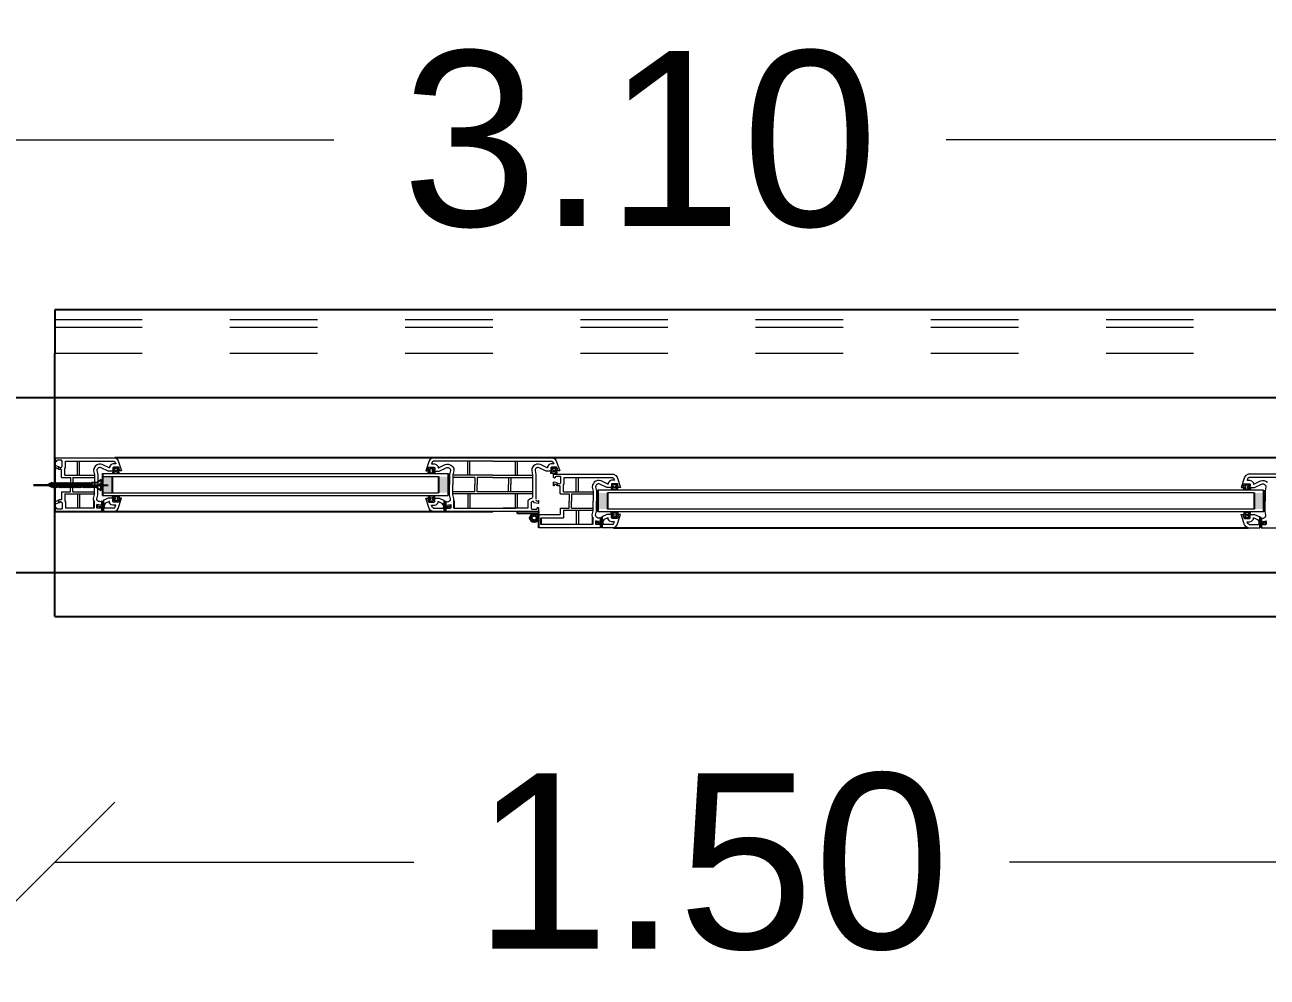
# Model space of a CAD drawing. Header units: metres. Extents: x -355 to 973, y -73 to 238.
# Drawn here: x -61.456 to -60.038, y 192.579 to 193.666 of the extents above; entities that cross this region are included whole.
import ezdxf

# ---------------------------------------------------------------- set-up
doc = ezdxf.new("R2010")
doc.units = ezdxf.units.M
doc.header["$LTSCALE"] = 3
doc.header["$MEASUREMENT"] = 0
for name, pattern in [('202$0$HIDDEN', [0.375, 0.25, -0.125]), ('ACAD_ISO02W100', [15, 12, -3]), ('DASHED2', [0.375, 0.25, -0.125])]:
    doc.linetypes.add(name, pattern=pattern)
for name, color, linetype in [('01B', 10, 'Continuous'), ('4', 4, 'ACAD_ISO02W100'), ('5', 2, 'Continuous')]:
    doc.layers.add(name, color=color, linetype=linetype)
doc.layers.add('05', color=21, linetype='Continuous', lineweight=5)
doc.layers.add('15', color=63, linetype='DASHED2', lineweight=15)
doc.styles.get("Standard").update_dxf_attribs({"font": 'arial.ttf'})
doc.dimstyles.new('ahmad', dxfattribs={"dimtxt": 0.2, "dimasz": 0.1375, "dimexe": 0, "dimexo": 0.0625, "dimgap": 0.09, "dimtad": 0, "dimzin": 0, "dimdsep": 46, "dimtxsty": 'Standard', "dimblk": 'OBLIQUE', "dimcen": 0.09, "dimclrd": 245, "dimclrt": 61, "dimadec": 0, "dimazin": 0, "dimtfac": 1, "dimtofl": 0, "dimtmove": 0, "dimatfit": 3, "dimldrblk": 'OBLIQUE', "dimfxl": 0, "dimfxlon": 1, "dimtolj": 1, "dimtzin": 0, "dimlwd": 13, "dimarcsym": 0})

# ---------------------------------------------------------------- blocks, each defined once
blk = doc.blocks.new('DSSSS')
at = {"layer": '05'}
for p, q in [((152.7604, -221.3864), (152.7604, -221.3872)), ((152.7604, -221.3872), (152.7664, -221.3872)), ((152.7664, -221.3872), (152.7664, -221.3863))]:
    blk.add_line(p, q, dxfattribs=at)
blk.add_lwpolyline([(152.7664, -221.3863), (152.7646, -221.3863), (152.7646, -221.384), (152.7657, -221.384), (152.7654, -221.383), (152.7617, -221.383), (152.7617, -221.3838), (152.7623, -221.3841), (152.763, -221.3847), (152.763, -221.3859), (152.7619, -221.3864), (152.7604, -221.3864)], dxfattribs=at)
blk = doc.blocks.new('ddd')
at = {"layer": '01B'}
for points in [[(1655.8293, 1003.8705), (1655.8184, 1003.8705), (1655.8184, 1003.889), (1655.8293, 1003.889)], [(1656.2018, 1003.8705), (1656.2127, 1003.8705), (1656.2127, 1003.889), (1656.2018, 1003.889)], [(1656.3947, 1003.8518), (1656.3838, 1003.8518), (1656.3838, 1003.8703), (1656.3947, 1003.8703)], [(1657.1326, 1003.8703), (1657.1435, 1003.8703), (1657.1435, 1003.8518), (1657.1326, 1003.8518)]]:
    blk.add_hatch(color=143, dxfattribs=at).paths.add_polyline_path(points)
at = {"layer": '01B', "color": 32}
for p in [(1655.7637, 1004.0793), (1655.7637, 1003.7293)]:
    blk.add_line(p, (1655.7637, 1004.0293), dxfattribs=at)
at = {"layer": '01B', "color": 143}
for p, q in [((1655.7637, 1003.9104), (1655.7637, 1003.8491)), ((1657.1951, 1003.9104), (1655.8322, 1003.9104)), ((1655.8168, 1003.8855), (1655.8114, 1003.8819)), ((1655.8168, 1003.8855), (1655.8168, 1003.8803)), ((1655.8184, 1003.8923), (1655.8184, 1003.8672)), ((1655.8293, 1003.889), (1655.8293, 1003.8705)), ((1656.2018, 1003.889), (1656.2018, 1003.8705)), ((1656.2127, 1003.8923), (1656.2127, 1003.8672)), ((1655.7802, 1003.8793), (1655.7393, 1003.8793)), ((1655.7393, 1003.8793), (1655.8247, 1003.8793)), ((1655.7608, 1003.8819), (1655.7555, 1003.8793)), ((1655.7608, 1003.8768), (1655.7555, 1003.8793)), ((1655.7608, 1003.8819), (1655.7587, 1003.8793)), ((1655.7608, 1003.8768), (1655.7587, 1003.8793)), ((1655.7621, 1003.8819), (1655.76, 1003.8793)), ((1655.7621, 1003.8768), (1655.76, 1003.8793)), ((1655.7608, 1003.8819), (1655.7616, 1003.8813)), ((1655.7608, 1003.8768), (1655.7616, 1003.8774)), ((1655.7633, 1003.8819), (1655.7612, 1003.8793)), ((1655.7633, 1003.8768), (1655.7612, 1003.8793)), ((1655.7621, 1003.8819), (1655.7628, 1003.8813)), ((1655.7621, 1003.8768), (1655.7628, 1003.8774)), ((1655.7646, 1003.8819), (1655.7624, 1003.8793)), ((1655.7646, 1003.8768), (1655.7624, 1003.8793)), ((1655.7633, 1003.8819), (1655.7641, 1003.8813)), ((1655.7633, 1003.8768), (1655.7641, 1003.8774)), ((1655.7658, 1003.8819), (1655.7637, 1003.8793)), ((1655.7658, 1003.8768), (1655.7637, 1003.8793)), ((1655.7646, 1003.8819), (1655.7653, 1003.8813)), ((1655.7646, 1003.8768), (1655.7653, 1003.8774)), ((1655.7671, 1003.8819), (1655.7649, 1003.8793)), ((1655.7671, 1003.8768), (1655.7649, 1003.8793)), ((1655.7658, 1003.8819), (1655.7666, 1003.8813)), ((1655.7658, 1003.8768), (1655.7666, 1003.8774)), ((1655.7683, 1003.8819), (1655.7662, 1003.8793)), ((1655.7683, 1003.8768), (1655.7662, 1003.8793)), ((1655.7671, 1003.8819), (1655.7678, 1003.8813)), ((1655.7671, 1003.8768), (1655.7678, 1003.8774)), ((1655.7696, 1003.8819), (1655.7674, 1003.8793)), ((1655.7696, 1003.8768), (1655.7674, 1003.8793)), ((1655.7683, 1003.8819), (1655.769, 1003.8813)), ((1655.7683, 1003.8768), (1655.769, 1003.8774)), ((1655.7708, 1003.8819), (1655.7687, 1003.8793)), ((1655.7708, 1003.8768), (1655.7687, 1003.8793)), ((1655.7696, 1003.8819), (1655.7703, 1003.8813)), ((1655.7696, 1003.8768), (1655.7703, 1003.8774)), ((1655.7721, 1003.8819), (1655.7699, 1003.8793)), ((1655.7721, 1003.8768), (1655.7699, 1003.8793)), ((1655.7708, 1003.8819), (1655.7715, 1003.8813)), ((1655.7708, 1003.8768), (1655.7715, 1003.8774)), ((1655.7733, 1003.8819), (1655.7712, 1003.8793)), ((1655.7733, 1003.8768), (1655.7712, 1003.8793)), ((1655.7721, 1003.8819), (1655.7728, 1003.8813)), ((1655.7721, 1003.8768), (1655.7728, 1003.8774)), ((1655.7745, 1003.8819), (1655.7724, 1003.8793)), ((1655.7745, 1003.8768), (1655.7724, 1003.8793)), ((1655.7733, 1003.8819), (1655.774, 1003.8813)), ((1655.7733, 1003.8768), (1655.774, 1003.8774)), ((1655.7758, 1003.8819), (1655.7737, 1003.8793)), ((1655.7758, 1003.8768), (1655.7737, 1003.8793)), ((1655.7745, 1003.8819), (1655.7753, 1003.8813)), ((1655.7745, 1003.8768), (1655.7753, 1003.8774)), ((1655.777, 1003.8819), (1655.7749, 1003.8793)), ((1655.777, 1003.8768), (1655.7749, 1003.8793)), ((1655.7758, 1003.8819), (1655.7765, 1003.8813)), ((1655.7758, 1003.8768), (1655.7765, 1003.8774)), ((1655.7783, 1003.8819), (1655.7762, 1003.8793)), ((1655.7783, 1003.8768), (1655.7762, 1003.8793)), ((1655.777, 1003.8819), (1655.7778, 1003.8813)), ((1655.777, 1003.8768), (1655.7778, 1003.8774)), ((1655.7795, 1003.8819), (1655.7774, 1003.8793)), ((1655.7795, 1003.8768), (1655.7774, 1003.8793)), ((1655.7783, 1003.8819), (1655.779, 1003.8813)), ((1655.7783, 1003.8768), (1655.779, 1003.8774)), ((1655.7808, 1003.8819), (1655.7786, 1003.8793)), ((1655.7808, 1003.8768), (1655.7786, 1003.8793)), ((1655.7795, 1003.8819), (1655.7803, 1003.8813)), ((1655.7795, 1003.8768), (1655.7803, 1003.8774)), ((1655.782, 1003.8819), (1655.7799, 1003.8793)), ((1655.782, 1003.8768), (1655.7799, 1003.8793)), ((1655.7808, 1003.8819), (1655.7815, 1003.8813)), ((1655.7808, 1003.8768), (1655.7815, 1003.8774)), ((1655.7833, 1003.8819), (1655.7811, 1003.8793)), ((1655.7833, 1003.8768), (1655.7811, 1003.8793)), ((1655.782, 1003.8819), (1655.7827, 1003.8813)), ((1655.782, 1003.8768), (1655.7827, 1003.8774)), ((1655.7845, 1003.8819), (1655.7824, 1003.8793)), ((1655.7845, 1003.8768), (1655.7824, 1003.8793)), ((1655.7833, 1003.8819), (1655.784, 1003.8813)), ((1655.7833, 1003.8768), (1655.784, 1003.8774)), ((1655.7858, 1003.8819), (1655.7836, 1003.8793)), ((1655.7858, 1003.8768), (1655.7836, 1003.8793)), ((1655.7845, 1003.8819), (1655.7852, 1003.8813)), ((1655.7845, 1003.8768), (1655.7852, 1003.8774)), ((1655.787, 1003.8819), (1655.7849, 1003.8793)), ((1655.787, 1003.8768), (1655.7849, 1003.8793)), ((1655.7858, 1003.8819), (1655.7865, 1003.8813)), ((1655.7858, 1003.8768), (1655.7865, 1003.8774)), ((1655.7882, 1003.8819), (1655.7861, 1003.8793)), ((1655.7882, 1003.8768), (1655.7861, 1003.8793)), ((1655.787, 1003.8819), (1655.7877, 1003.8813)), ((1655.787, 1003.8768), (1655.7877, 1003.8774)), ((1655.7895, 1003.8819), (1655.7874, 1003.8793)), ((1655.7895, 1003.8768), (1655.7874, 1003.8793)), ((1655.7882, 1003.8819), (1655.789, 1003.8813)), ((1655.7882, 1003.8768), (1655.789, 1003.8774)), ((1655.7907, 1003.8819), (1655.7886, 1003.8793)), ((1655.7907, 1003.8768), (1655.7886, 1003.8793)), ((1655.7895, 1003.8819), (1655.7902, 1003.8813)), ((1655.7895, 1003.8768), (1655.7902, 1003.8774)), ((1655.792, 1003.8819), (1655.7899, 1003.8793)), ((1655.792, 1003.8768), (1655.7899, 1003.8793)), ((1655.7907, 1003.8819), (1655.7915, 1003.8813)), ((1655.7907, 1003.8768), (1655.7915, 1003.8774)), ((1655.7932, 1003.8819), (1655.7911, 1003.8793)), ((1655.7932, 1003.8768), (1655.7911, 1003.8793)), ((1655.792, 1003.8819), (1655.7927, 1003.8813)), ((1655.792, 1003.8768), (1655.7927, 1003.8774)), ((1655.7945, 1003.8819), (1655.7923, 1003.8793)), ((1655.7945, 1003.8768), (1655.7923, 1003.8793)), ((1655.7932, 1003.8819), (1655.794, 1003.8813)), ((1655.7932, 1003.8768), (1655.794, 1003.8774)), ((1655.7957, 1003.8819), (1655.7936, 1003.8793)), ((1655.7957, 1003.8768), (1655.7936, 1003.8793)), ((1655.7945, 1003.8819), (1655.7952, 1003.8813)), ((1655.7945, 1003.8768), (1655.7952, 1003.8774)), ((1655.797, 1003.8819), (1655.7948, 1003.8793)), ((1655.797, 1003.8768), (1655.7948, 1003.8793)), ((1655.7957, 1003.8819), (1655.7965, 1003.8813)), ((1655.7957, 1003.8768), (1655.7965, 1003.8774)), ((1655.7982, 1003.8819), (1655.7961, 1003.8793)), ((1655.7982, 1003.8768), (1655.7961, 1003.8793)), ((1655.797, 1003.8819), (1655.7977, 1003.8813)), ((1655.797, 1003.8768), (1655.7977, 1003.8774)), ((1655.7995, 1003.8819), (1655.7973, 1003.8793)), ((1655.7995, 1003.8768), (1655.7973, 1003.8793)), ((1655.7982, 1003.8819), (1655.7989, 1003.8813)), ((1655.7982, 1003.8768), (1655.7989, 1003.8774)), ((1655.8007, 1003.8819), (1655.7986, 1003.8793)), ((1655.8007, 1003.8768), (1655.7986, 1003.8793)), ((1655.7995, 1003.8819), (1655.8002, 1003.8813)), ((1655.7995, 1003.8768), (1655.8002, 1003.8774)), ((1655.8019, 1003.8819), (1655.7998, 1003.8793)), ((1655.8019, 1003.8768), (1655.7998, 1003.8793)), ((1655.8007, 1003.8819), (1655.8014, 1003.8813)), ((1655.8007, 1003.8768), (1655.8014, 1003.8774)), ((1655.8032, 1003.8819), (1655.8011, 1003.8793)), ((1655.8032, 1003.8768), (1655.8011, 1003.8793)), ((1655.8019, 1003.8819), (1655.8027, 1003.8813)), ((1655.8019, 1003.8768), (1655.8027, 1003.8774)), ((1655.8044, 1003.8819), (1655.8023, 1003.8793)), ((1655.8044, 1003.8768), (1655.8023, 1003.8793)), ((1655.8032, 1003.8819), (1655.8039, 1003.8813)), ((1655.8032, 1003.8768), (1655.8039, 1003.8774)), ((1655.8057, 1003.8819), (1655.8036, 1003.8793)), ((1655.8057, 1003.8768), (1655.8036, 1003.8793)), ((1655.8044, 1003.8819), (1655.8052, 1003.8813)), ((1655.8044, 1003.8768), (1655.8052, 1003.8774)), ((1655.8114, 1003.8819), (1655.8057, 1003.8819)), ((1655.8057, 1003.8819), (1655.8057, 1003.8793)), ((1655.8057, 1003.8768), (1655.8057, 1003.8793)), ((1655.8114, 1003.8768), (1655.8057, 1003.8768)), ((1655.8168, 1003.8732), (1655.8114, 1003.8768)), ((1655.8168, 1003.8803), (1655.8147, 1003.8803)), ((1655.8147, 1003.8803), (1655.8147, 1003.8793)), ((1655.8147, 1003.8784), (1655.8147, 1003.8793)), ((1655.8168, 1003.8784), (1655.8147, 1003.8784)), ((1655.8168, 1003.8732), (1655.8168, 1003.8784)), ((1656.3838, 1003.8736), (1656.3838, 1003.8485)), ((1656.3947, 1003.8703), (1656.3947, 1003.8518)), ((1657.1326, 1003.8703), (1657.1326, 1003.8518)), ((1657.1435, 1003.8736), (1657.1435, 1003.8485)), ((1655.8082, 1003.8614), (1655.8082, 1003.8529)), ((1655.8119, 1003.8571), (1655.8119, 1003.8529)), ((1655.8123, 1003.8555), (1655.8122, 1003.8549)), ((1655.8174, 1003.8607), (1655.8174, 1003.8566)), ((1655.8189, 1003.8572), (1655.8178, 1003.8551)), ((1655.8189, 1003.8615), (1655.8189, 1003.8572)), ((1655.8209, 1003.8581), (1655.8193, 1003.8551)), ((1656.2065, 1003.8581), (1656.2081, 1003.8551)), ((1656.2084, 1003.8615), (1656.2084, 1003.8572)), ((1656.2084, 1003.8572), (1656.2095, 1003.8551)), ((1656.2099, 1003.8607), (1656.2099, 1003.8566)), ((1656.215, 1003.8555), (1656.2152, 1003.8549)), ((1656.2154, 1003.8571), (1656.2154, 1003.8529)), ((1656.2192, 1003.8614), (1656.2192, 1003.8529)), ((1655.7637, 1003.8491), (1656.2637, 1003.8491)), ((1655.8174, 1003.8529), (1655.8174, 1003.8491)), ((1655.8181, 1003.8545), (1655.8189, 1003.8529)), ((1655.8189, 1003.8529), (1655.8189, 1003.8491)), ((1655.8193, 1003.8551), (1655.8204, 1003.8529)), ((1656.2081, 1003.8551), (1656.207, 1003.8529)), ((1656.2092, 1003.8545), (1656.2084, 1003.8529)), ((1656.2084, 1003.8529), (1656.2084, 1003.8491)), ((1656.2099, 1003.8529), (1656.2099, 1003.8491)), ((1656.2921, 1003.8467), (1656.2921, 1003.8491)), ((1656.3159, 1003.8467), (1656.2921, 1003.8467)), ((1656.3159, 1003.8491), (1656.3159, 1003.8467)), ((1656.3159, 1003.8456), (1656.3159, 1003.8304)), ((1656.3185, 1003.8418), (1656.3185, 1003.8342)), ((1656.3774, 1003.8427), (1656.3774, 1003.8342)), ((1656.3866, 1003.842), (1656.3866, 1003.8379)), ((1656.3882, 1003.8428), (1656.3882, 1003.8385)), ((1657.1392, 1003.8428), (1657.1392, 1003.8385)), ((1657.1407, 1003.842), (1657.1407, 1003.8379)), ((1656.3812, 1003.8384), (1656.3812, 1003.8342)), ((1656.3816, 1003.8369), (1656.3814, 1003.8363)), ((1656.3866, 1003.8342), (1656.3866, 1003.8304)), ((1656.3882, 1003.8385), (1656.3871, 1003.8364)), ((1656.3874, 1003.8358), (1656.3882, 1003.8342)), ((1656.3882, 1003.8342), (1656.3882, 1003.8304)), ((1656.3901, 1003.8395), (1656.3885, 1003.8364)), ((1656.3885, 1003.8364), (1656.3896, 1003.8342)), ((1656.4015, 1003.8304), (1657.1259, 1003.8304)), ((1657.1372, 1003.8395), (1657.1388, 1003.8364)), ((1657.1388, 1003.8364), (1657.1377, 1003.8342)), ((1657.1392, 1003.8385), (1657.1403, 1003.8364)), ((1657.14, 1003.8358), (1657.1392, 1003.8342)), ((1657.1392, 1003.8342), (1657.1392, 1003.8304)), ((1657.1407, 1003.8342), (1657.1407, 1003.8304)), ((1657.1458, 1003.8369), (1657.1459, 1003.8363)), ((1657.1462, 1003.8384), (1657.1462, 1003.8342))]:
    blk.add_line(p, q, dxfattribs=at)
for radius in [0.00477, 0.00274]:
    blk.add_circle((1656.3109, 1003.8416), radius, dxfattribs=at)
at = {"layer": '05', "color": 143}
for p, q in [((1655.7637, 1003.9064), (1655.7637, 1003.9104)), ((1655.7651, 1003.9057), (1655.7637, 1003.9064)), ((1655.7637, 1003.9013), (1655.7651, 1003.9014)), ((1655.7637, 1003.8972), (1655.7637, 1003.9013)), ((1655.7647, 1003.8984), (1655.7646, 1003.8971)), ((1655.7652, 1003.8989), (1655.7647, 1003.8984)), ((1655.7656, 1003.9063), (1655.7651, 1003.9057)), ((1655.7651, 1003.9014), (1655.7689, 1003.8999)), ((1655.7689, 1003.8971), (1655.7652, 1003.8989)), ((1655.7667, 1003.9078), (1655.7656, 1003.9073)), ((1655.7656, 1003.9073), (1655.7656, 1003.9063)), ((1655.771, 1003.9078), (1655.7667, 1003.9078)), ((1655.7687, 1003.8985), (1655.7678, 1003.899)), ((1655.7678, 1003.899), (1655.7683, 1003.8988)), ((1655.7683, 1003.8988), (1655.7687, 1003.8985)), ((1655.7689, 1003.8999), (1655.7702, 1003.8991)), ((1655.7702, 1003.8991), (1655.7715, 1003.8997)), ((1655.7716, 1003.9077), (1655.771, 1003.9078)), ((1655.7715, 1003.8997), (1655.7722, 1003.9006)), ((1655.7722, 1003.9067), (1655.7716, 1003.9077)), ((1655.7722, 1003.9006), (1655.7722, 1003.9067)), ((1655.7752, 1003.8982), (1655.776, 1003.8993)), ((1655.7754, 1003.8979), (1655.7752, 1003.8982)), ((1655.776, 1003.8993), (1655.776, 1003.9066)), ((1655.776, 1003.9066), (1655.8311, 1003.9066)), ((1655.7896, 1003.8904), (1655.7896, 1003.9066)), ((1655.7921, 1003.8904), (1655.7921, 1003.9066)), ((1655.8082, 1003.898), (1655.8081, 1003.8954)), ((1655.8093, 1003.8999), (1655.8082, 1003.898)), ((1655.8103, 1003.9011), (1655.8093, 1003.8999)), ((1655.8122, 1003.9024), (1655.8103, 1003.9011)), ((1655.814, 1003.903), (1655.8122, 1003.9024)), ((1655.816, 1003.9031), (1655.814, 1003.903)), ((1655.818, 1003.9027), (1655.816, 1003.9031)), ((1655.8257, 1003.899), (1655.818, 1003.9027)), ((1655.8261, 1003.899), (1655.8257, 1003.899)), ((1655.8282, 1003.9026), (1655.8261, 1003.9005)), ((1655.8261, 1003.9005), (1655.8261, 1003.899)), ((1655.8301, 1003.9033), (1655.8282, 1003.9026)), ((1655.8334, 1003.9033), (1655.8301, 1003.9033)), ((1655.8311, 1003.9066), (1655.8323, 1003.9058)), ((1655.8323, 1003.9058), (1655.8328, 1003.9052)), ((1655.8328, 1003.9052), (1655.8334, 1003.9033)), ((1656.1945, 1003.9052), (1656.1939, 1003.9033)), ((1656.1939, 1003.9033), (1656.1973, 1003.9033)), ((1656.195, 1003.9058), (1656.1945, 1003.9052)), ((1656.1962, 1003.9066), (1656.195, 1003.9058)), ((1656.2637, 1003.9066), (1656.1962, 1003.9066)), ((1656.1973, 1003.9033), (1656.1992, 1003.9026)), ((1656.1992, 1003.9026), (1656.2012, 1003.9005)), ((1656.2012, 1003.9005), (1656.2012, 1003.899)), ((1656.2012, 1003.899), (1656.2017, 1003.899)), ((1656.2017, 1003.899), (1656.2093, 1003.9027)), ((1656.2093, 1003.9027), (1656.2113, 1003.9031)), ((1656.2113, 1003.9031), (1656.2133, 1003.903)), ((1656.2133, 1003.903), (1656.2152, 1003.9024)), ((1656.2152, 1003.9024), (1656.217, 1003.9011)), ((1656.217, 1003.9011), (1656.218, 1003.8999)), ((1656.218, 1003.8999), (1656.2192, 1003.898)), ((1656.2192, 1003.898), (1656.2192, 1003.8954)), ((1656.2352, 1003.8904), (1656.2352, 1003.9066)), ((1656.2377, 1003.8904), (1656.2377, 1003.9066)), ((1656.2637, 1003.9104), (1656.3322, 1003.9104)), ((1656.2637, 1003.9066), (1656.3311, 1003.9066)), ((1656.2896, 1003.8904), (1656.2896, 1003.9066)), ((1656.2921, 1003.8904), (1656.2921, 1003.9066)), ((1656.3082, 1003.898), (1656.3081, 1003.8954)), ((1656.3093, 1003.8999), (1656.3082, 1003.898)), ((1656.3103, 1003.9011), (1656.3093, 1003.8999)), ((1656.3122, 1003.9024), (1656.3103, 1003.9011)), ((1656.314, 1003.903), (1656.3122, 1003.9024)), ((1656.313, 1003.8983), (1656.3124, 1003.8976)), ((1656.3138, 1003.8989), (1656.313, 1003.8983)), ((1656.3147, 1003.8992), (1656.3138, 1003.8989)), ((1656.316, 1003.9031), (1656.314, 1003.903)), ((1656.3157, 1003.8993), (1656.3147, 1003.8992)), ((1656.3168, 1003.899), (1656.3157, 1003.8993)), ((1656.318, 1003.9027), (1656.316, 1003.9031)), ((1656.3248, 1003.8951), (1656.3168, 1003.899)), ((1656.3257, 1003.899), (1656.318, 1003.9027)), ((1656.3261, 1003.899), (1656.3257, 1003.899)), ((1656.3282, 1003.9026), (1656.3261, 1003.9005)), ((1656.3261, 1003.9005), (1656.3261, 1003.899)), ((1656.3301, 1003.9033), (1656.3282, 1003.9026)), ((1656.3303, 1003.8993), (1656.3299, 1003.8989)), ((1656.3299, 1003.8989), (1656.3299, 1003.8964)), ((1656.3334, 1003.9033), (1656.3301, 1003.9033)), ((1656.3308, 1003.8995), (1656.3303, 1003.8993)), ((1656.3365, 1003.8995), (1656.3308, 1003.8995)), ((1656.3311, 1003.9066), (1656.3323, 1003.9058)), ((1656.3322, 1003.9104), (1656.3349, 1003.9087)), ((1656.3323, 1003.9058), (1656.3328, 1003.9052)), ((1656.3328, 1003.9052), (1656.3334, 1003.9033)), ((1656.3349, 1003.9087), (1656.3362, 1003.907)), ((1656.3362, 1003.907), (1656.3401, 1003.8953)), ((1656.3369, 1003.8993), (1656.3365, 1003.8995)), ((1656.3372, 1003.8989), (1656.3369, 1003.8993)), ((1656.3378, 1003.8966), (1656.3372, 1003.8989)), ((1655.764, 1003.897), (1655.7637, 1003.8972)), ((1655.7646, 1003.8971), (1655.764, 1003.897)), ((1655.7701, 1003.8971), (1655.7689, 1003.8971)), ((1655.7712, 1003.8971), (1655.7701, 1003.8971)), ((1655.7715, 1003.8967), (1655.7712, 1003.8971)), ((1655.7715, 1003.8878), (1655.7715, 1003.8967)), ((1655.7715, 1003.8878), (1655.7817, 1003.8878)), ((1655.7754, 1003.8904), (1655.7754, 1003.8979)), ((1655.7754, 1003.8904), (1655.8091, 1003.8904)), ((1655.7817, 1003.8878), (1655.7817, 1003.8797)), ((1655.7842, 1003.8878), (1655.8091, 1003.8878)), ((1655.7842, 1003.8878), (1655.7842, 1003.8797)), ((1655.8081, 1003.8954), (1655.8091, 1003.891)), ((1655.8091, 1003.891), (1655.8091, 1003.8841)), ((1655.8091, 1003.8841), (1655.8091, 1003.8797)), ((1656.2192, 1003.8954), (1656.2182, 1003.891)), ((1656.2182, 1003.891), (1656.2182, 1003.8841)), ((1656.2637, 1003.8904), (1656.2182, 1003.8904)), ((1656.2431, 1003.8878), (1656.2182, 1003.8878)), ((1656.2182, 1003.8841), (1656.2182, 1003.8797)), ((1656.2431, 1003.8878), (1656.2431, 1003.8797)), ((1656.2637, 1003.8878), (1656.2457, 1003.8878)), ((1656.2457, 1003.8878), (1656.2457, 1003.8797)), ((1656.2637, 1003.8904), (1656.3091, 1003.8904)), ((1656.2637, 1003.8878), (1656.3091, 1003.8878)), ((1656.2817, 1003.8878), (1656.2817, 1003.8797)), ((1656.2842, 1003.8878), (1656.2842, 1003.8797)), ((1656.3081, 1003.8954), (1656.3091, 1003.891)), ((1656.3091, 1003.891), (1656.3091, 1003.8833)), ((1656.3124, 1003.8976), (1656.3119, 1003.8969)), ((1656.3119, 1003.8969), (1656.3119, 1003.8958)), ((1656.3119, 1003.8958), (1656.3129, 1003.8914)), ((1656.3129, 1003.8914), (1656.3129, 1003.8833)), ((1656.3312, 1003.8951), (1656.3248, 1003.8951)), ((1656.3296, 1003.8939), (1656.3296, 1003.8929)), ((1656.3296, 1003.8929), (1656.3373, 1003.8929)), ((1656.3299, 1003.8964), (1656.3313, 1003.8958)), ((1656.3316, 1003.8953), (1656.3312, 1003.8951)), ((1656.3313, 1003.8958), (1656.3316, 1003.8955)), ((1656.3316, 1003.8955), (1656.3316, 1003.8953)), ((1656.3362, 1003.8953), (1656.3362, 1003.8957)), ((1656.3362, 1003.8957), (1656.3369, 1003.8957)), ((1656.3401, 1003.8953), (1656.3362, 1003.8953)), ((1656.3369, 1003.8957), (1656.3375, 1003.8958)), ((1656.3373, 1003.8929), (1656.3373, 1003.894)), ((1656.3375, 1003.8958), (1656.3377, 1003.8962)), ((1656.3377, 1003.8962), (1656.3378, 1003.8966)), ((1656.3588, 1003.8717), (1656.3588, 1003.8879)), ((1656.3614, 1003.8717), (1656.3614, 1003.8879)), ((1655.7715, 1003.8716), (1655.7817, 1003.8716)), ((1655.7715, 1003.8716), (1655.7715, 1003.8628)), ((1655.7817, 1003.8716), (1655.7817, 1003.8797)), ((1655.7842, 1003.8716), (1655.7842, 1003.8797)), ((1655.7842, 1003.8716), (1655.8091, 1003.8716)), ((1655.8091, 1003.8754), (1655.8091, 1003.8797)), ((1655.8091, 1003.8685), (1655.8091, 1003.8754)), ((1655.8129, 1003.8754), (1655.8129, 1003.8797)), ((1655.8129, 1003.868), (1655.8129, 1003.8754)), ((1656.2144, 1003.8754), (1656.2144, 1003.8797)), ((1656.2144, 1003.868), (1656.2144, 1003.8754)), ((1656.2182, 1003.8754), (1656.2182, 1003.8797)), ((1656.2182, 1003.8685), (1656.2182, 1003.8754)), ((1656.2431, 1003.8716), (1656.2182, 1003.8716)), ((1656.2431, 1003.8716), (1656.2431, 1003.8797)), ((1656.2457, 1003.8716), (1656.2457, 1003.8797)), ((1656.3091, 1003.8716), (1656.2457, 1003.8716)), ((1656.2817, 1003.8716), (1656.2817, 1003.8797)), ((1656.2842, 1003.8716), (1656.2842, 1003.8797)), ((1656.3091, 1003.8833), (1656.3091, 1003.865)), ((1656.3129, 1003.8833), (1656.3129, 1003.8632)), ((1656.3446, 1003.8717), (1656.3783, 1003.8717)), ((1655.764, 1003.8625), (1655.7637, 1003.8623)), ((1655.7637, 1003.8623), (1655.7637, 1003.8581)), ((1655.7637, 1003.8581), (1655.7651, 1003.858)), ((1655.7646, 1003.8623), (1655.764, 1003.8625)), ((1655.7647, 1003.8611), (1655.7646, 1003.8623)), ((1655.7652, 1003.8606), (1655.7647, 1003.8611)), ((1655.7651, 1003.858), (1655.7689, 1003.8595)), ((1655.7689, 1003.8624), (1655.7652, 1003.8606)), ((1655.7687, 1003.8609), (1655.7678, 1003.8604)), ((1655.7678, 1003.8604), (1655.7683, 1003.8606)), ((1655.7683, 1003.8606), (1655.7687, 1003.8609)), ((1655.7701, 1003.8623), (1655.7689, 1003.8624)), ((1655.7689, 1003.8595), (1655.7702, 1003.8603)), ((1655.7712, 1003.8623), (1655.7701, 1003.8623)), ((1655.7702, 1003.8603), (1655.7715, 1003.8597)), ((1655.7715, 1003.8628), (1655.7712, 1003.8623)), ((1655.7715, 1003.8597), (1655.7722, 1003.8589)), ((1655.7722, 1003.8589), (1655.7722, 1003.8528)), ((1655.7754, 1003.8615), (1655.7752, 1003.8613)), ((1655.7752, 1003.8613), (1655.776, 1003.8601)), ((1655.7754, 1003.8691), (1655.8091, 1003.8691)), ((1655.7754, 1003.8691), (1655.7754, 1003.8615)), ((1655.776, 1003.8601), (1655.776, 1003.8529)), ((1655.7896, 1003.8691), (1655.7896, 1003.8529)), ((1655.7921, 1003.8691), (1655.7921, 1003.8529)), ((1655.8081, 1003.864), (1655.8091, 1003.8685)), ((1655.8082, 1003.8614), (1655.8081, 1003.864)), ((1655.8119, 1003.8636), (1655.8129, 1003.868)), ((1655.8119, 1003.8626), (1655.8119, 1003.8636)), ((1655.8124, 1003.8618), (1655.8119, 1003.8626)), ((1655.814, 1003.8565), (1655.8119, 1003.8571)), ((1655.8144, 1003.8549), (1655.8123, 1003.8555)), ((1655.813, 1003.8611), (1655.8124, 1003.8618)), ((1655.8138, 1003.8605), (1655.813, 1003.8611)), ((1655.8147, 1003.8603), (1655.8138, 1003.8605)), ((1655.816, 1003.8563), (1655.814, 1003.8565)), ((1655.8157, 1003.8602), (1655.8147, 1003.8603)), ((1655.8168, 1003.8604), (1655.8157, 1003.8602)), ((1655.8174, 1003.8566), (1655.816, 1003.8563)), ((1655.8174, 1003.8607), (1655.8168, 1003.8604)), ((1655.8248, 1003.8643), (1655.8189, 1003.8615)), ((1655.8257, 1003.8605), (1655.8209, 1003.8581)), ((1655.8312, 1003.8643), (1655.8248, 1003.8643)), ((1655.8261, 1003.8605), (1655.8257, 1003.8605)), ((1655.8261, 1003.859), (1655.8261, 1003.8605)), ((1655.8282, 1003.8568), (1655.8261, 1003.859)), ((1655.8301, 1003.8561), (1655.8282, 1003.8568)), ((1655.8296, 1003.8656), (1655.8296, 1003.8665)), ((1655.8296, 1003.8665), (1655.8373, 1003.8665)), ((1655.8299, 1003.863), (1655.8313, 1003.8637)), ((1655.8299, 1003.8605), (1655.8299, 1003.863)), ((1655.8303, 1003.8601), (1655.8299, 1003.8605)), ((1655.8334, 1003.8561), (1655.8301, 1003.8561)), ((1655.8308, 1003.8599), (1655.8303, 1003.8601)), ((1655.8365, 1003.8599), (1655.8308, 1003.8599)), ((1655.8316, 1003.8641), (1655.8312, 1003.8643)), ((1655.8313, 1003.8637), (1655.8316, 1003.8639)), ((1655.8316, 1003.8639), (1655.8316, 1003.8641)), ((1655.8328, 1003.8543), (1655.8334, 1003.8561)), ((1655.8362, 1003.8524), (1655.8401, 1003.8641)), ((1655.8401, 1003.8641), (1655.8362, 1003.8641)), ((1655.8362, 1003.8641), (1655.8362, 1003.8638)), ((1655.8362, 1003.8638), (1655.8369, 1003.8638)), ((1655.8369, 1003.8602), (1655.8365, 1003.8599)), ((1655.8369, 1003.8638), (1655.8375, 1003.8637)), ((1655.8372, 1003.8605), (1655.8369, 1003.8602)), ((1655.8378, 1003.8628), (1655.8372, 1003.8605)), ((1655.8373, 1003.8665), (1655.8373, 1003.8654)), ((1655.8375, 1003.8637), (1655.8377, 1003.8632)), ((1655.8377, 1003.8632), (1655.8378, 1003.8628)), ((1656.1911, 1003.8524), (1656.1872, 1003.8641)), ((1656.1872, 1003.8641), (1656.1911, 1003.8641)), ((1656.1896, 1003.8632), (1656.1895, 1003.8628)), ((1656.1895, 1003.8628), (1656.1902, 1003.8605)), ((1656.1899, 1003.8637), (1656.1896, 1003.8632)), ((1656.1904, 1003.8638), (1656.1899, 1003.8637)), ((1656.1977, 1003.8665), (1656.19, 1003.8665)), ((1656.19, 1003.8665), (1656.19, 1003.8654)), ((1656.1902, 1003.8605), (1656.1905, 1003.8602)), ((1656.1911, 1003.8638), (1656.1904, 1003.8638)), ((1656.1905, 1003.8602), (1656.1908, 1003.8599)), ((1656.1908, 1003.8599), (1656.1965, 1003.8599)), ((1656.1911, 1003.8641), (1656.1911, 1003.8638)), ((1656.1945, 1003.8543), (1656.1939, 1003.8561)), ((1656.1939, 1003.8561), (1656.1973, 1003.8561)), ((1656.1957, 1003.8641), (1656.1961, 1003.8643)), ((1656.1957, 1003.8639), (1656.1957, 1003.8641)), ((1656.196, 1003.8637), (1656.1957, 1003.8639)), ((1656.1974, 1003.863), (1656.196, 1003.8637)), ((1656.1961, 1003.8643), (1656.2025, 1003.8643)), ((1656.1965, 1003.8599), (1656.197, 1003.8601)), ((1656.197, 1003.8601), (1656.1974, 1003.8605)), ((1656.1973, 1003.8561), (1656.1992, 1003.8568)), ((1656.1974, 1003.8605), (1656.1974, 1003.863)), ((1656.1977, 1003.8656), (1656.1977, 1003.8665)), ((1656.1992, 1003.8568), (1656.2012, 1003.859)), ((1656.2012, 1003.859), (1656.2012, 1003.8605)), ((1656.2012, 1003.8605), (1656.2017, 1003.8605)), ((1656.2017, 1003.8605), (1656.2065, 1003.8581)), ((1656.2025, 1003.8643), (1656.2084, 1003.8615)), ((1656.2099, 1003.8607), (1656.2106, 1003.8604)), ((1656.2099, 1003.8566), (1656.2113, 1003.8563)), ((1656.2106, 1003.8604), (1656.2116, 1003.8602)), ((1656.2113, 1003.8563), (1656.2133, 1003.8565)), ((1656.2116, 1003.8602), (1656.2126, 1003.8603)), ((1656.2126, 1003.8603), (1656.2135, 1003.8605)), ((1656.2129, 1003.8549), (1656.215, 1003.8555)), ((1656.2133, 1003.8565), (1656.2154, 1003.8571)), ((1656.2135, 1003.8605), (1656.2143, 1003.8611)), ((1656.2143, 1003.8611), (1656.2149, 1003.8618)), ((1656.2154, 1003.8636), (1656.2144, 1003.868)), ((1656.2149, 1003.8618), (1656.2154, 1003.8626)), ((1656.2154, 1003.8626), (1656.2154, 1003.8636)), ((1656.3091, 1003.8691), (1656.2182, 1003.8691)), ((1656.2192, 1003.864), (1656.2182, 1003.8685)), ((1656.2192, 1003.8614), (1656.2192, 1003.864)), ((1656.2352, 1003.8691), (1656.2352, 1003.8529)), ((1656.2377, 1003.8691), (1656.2377, 1003.8529)), ((1656.2896, 1003.8529), (1656.2896, 1003.8691)), ((1656.2921, 1003.8529), (1656.2921, 1003.8691)), ((1656.3064, 1003.8635), (1656.3038, 1003.8611)), ((1656.3038, 1003.8611), (1656.3038, 1003.8529)), ((1656.3087, 1003.8641), (1656.3064, 1003.8635)), ((1656.3083, 1003.86), (1656.3076, 1003.8594)), ((1656.3076, 1003.8594), (1656.3076, 1003.8528)), ((1656.3092, 1003.8603), (1656.3083, 1003.86)), ((1656.3091, 1003.8641), (1656.3087, 1003.8641)), ((1656.3102, 1003.8603), (1656.3092, 1003.8603)), ((1656.3114, 1003.859), (1656.3102, 1003.8603)), ((1656.3154, 1003.8583), (1656.3114, 1003.859)), ((1656.3129, 1003.8623), (1656.3132, 1003.8616)), ((1656.3132, 1003.8616), (1656.3139, 1003.8611)), ((1656.3139, 1003.8611), (1656.3146, 1003.8606)), ((1656.3146, 1003.8606), (1656.3154, 1003.8612)), ((1656.3154, 1003.8612), (1656.316, 1003.8616)), ((1656.316, 1003.8587), (1656.3154, 1003.8583)), ((1656.316, 1003.8616), (1656.316, 1003.8587)), ((1656.3408, 1003.8691), (1656.3509, 1003.8691)), ((1656.3509, 1003.8691), (1656.3509, 1003.861)), ((1656.3509, 1003.8529), (1656.3509, 1003.861)), ((1656.3534, 1003.8691), (1656.3783, 1003.8691)), ((1656.3534, 1003.8691), (1656.3534, 1003.861)), ((1656.3534, 1003.8529), (1656.3534, 1003.861)), ((1656.3783, 1003.8567), (1656.3783, 1003.861)), ((1656.3783, 1003.8498), (1656.3783, 1003.8567)), ((1656.3821, 1003.8567), (1656.3821, 1003.861)), ((1656.3821, 1003.8494), (1656.3821, 1003.8567)), ((1657.1452, 1003.8567), (1657.1452, 1003.861)), ((1657.1452, 1003.8494), (1657.1452, 1003.8567)), ((1655.7651, 1003.8537), (1655.7637, 1003.8531)), ((1655.7637, 1003.8531), (1655.7637, 1003.8491)), ((1655.8174, 1003.8491), (1655.7637, 1003.8491)), ((1655.7656, 1003.8532), (1655.7651, 1003.8537)), ((1655.7656, 1003.8521), (1655.7656, 1003.8532)), ((1655.7667, 1003.8516), (1655.7656, 1003.8521)), ((1655.771, 1003.8516), (1655.7667, 1003.8516)), ((1655.7716, 1003.8517), (1655.771, 1003.8516)), ((1655.7722, 1003.8528), (1655.7716, 1003.8517)), ((1655.8082, 1003.8529), (1655.776, 1003.8529)), ((1655.8174, 1003.8529), (1655.8119, 1003.8529)), ((1655.8143, 1003.8543), (1655.8122, 1003.8549)), ((1655.8165, 1003.8541), (1655.8143, 1003.8543)), ((1655.8164, 1003.8547), (1655.8144, 1003.8549)), ((1655.8178, 1003.8551), (1655.8164, 1003.8547)), ((1655.8181, 1003.8545), (1655.8165, 1003.8541)), ((1655.8322, 1003.8491), (1655.8189, 1003.8491)), ((1655.8311, 1003.8529), (1655.8204, 1003.8529)), ((1655.8311, 1003.8529), (1655.8323, 1003.8536)), ((1655.8322, 1003.8491), (1655.8349, 1003.8507)), ((1655.8323, 1003.8536), (1655.8328, 1003.8543)), ((1655.8349, 1003.8507), (1655.8362, 1003.8524)), ((1656.1924, 1003.8507), (1656.1911, 1003.8524)), ((1656.1951, 1003.8491), (1656.1924, 1003.8507)), ((1656.195, 1003.8536), (1656.1945, 1003.8543)), ((1656.1962, 1003.8529), (1656.195, 1003.8536)), ((1656.1951, 1003.8491), (1656.2084, 1003.8491)), ((1656.1962, 1003.8529), (1656.207, 1003.8529)), ((1656.2092, 1003.8545), (1656.2109, 1003.8541)), ((1656.2095, 1003.8551), (1656.2109, 1003.8547)), ((1656.2099, 1003.8529), (1656.2154, 1003.8529)), ((1656.2099, 1003.8491), (1656.2637, 1003.8491)), ((1656.2109, 1003.8547), (1656.2129, 1003.8549)), ((1656.2109, 1003.8541), (1656.213, 1003.8543)), ((1656.213, 1003.8543), (1656.2152, 1003.8549)), ((1656.2192, 1003.8529), (1656.2896, 1003.8529)), ((1656.3159, 1003.8491), (1656.2637, 1003.8491)), ((1656.3038, 1003.8529), (1656.2754, 1003.8529)), ((1656.3076, 1003.8528), (1656.3079, 1003.8522)), ((1656.3079, 1003.8522), (1656.3083, 1003.8519)), ((1656.3083, 1003.8519), (1656.3138, 1003.8519)), ((1656.3138, 1003.8519), (1656.3142, 1003.8521)), ((1656.3142, 1003.8521), (1656.3144, 1003.8526)), ((1656.3144, 1003.8533), (1656.3147, 1003.8536)), ((1656.3144, 1003.8526), (1656.3144, 1003.8533)), ((1656.3147, 1003.8536), (1656.3157, 1003.8536)), ((1656.3157, 1003.8536), (1656.3159, 1003.8532)), ((1656.3159, 1003.8532), (1656.3159, 1003.8491)), ((1656.3159, 1003.8456), (1656.3408, 1003.8456)), ((1656.3185, 1003.8418), (1656.3446, 1003.8418)), ((1656.3408, 1003.8529), (1656.3408, 1003.8456)), ((1656.3408, 1003.8529), (1656.3509, 1003.8529)), ((1656.3446, 1003.8504), (1656.3446, 1003.8418)), ((1656.3446, 1003.8504), (1656.3783, 1003.8504)), ((1656.3534, 1003.8529), (1656.3783, 1003.8529)), ((1656.3588, 1003.8504), (1656.3588, 1003.8342)), ((1656.3614, 1003.8504), (1656.3614, 1003.8342)), ((1656.3773, 1003.8453), (1656.3783, 1003.8498)), ((1656.3774, 1003.8427), (1656.3773, 1003.8453)), ((1656.3811, 1003.845), (1656.3821, 1003.8494)), ((1656.3812, 1003.8439), (1656.3811, 1003.845)), ((1656.3817, 1003.8431), (1656.3812, 1003.8439)), ((1656.3822, 1003.8424), (1656.3817, 1003.8431)), ((1656.3831, 1003.8418), (1656.3822, 1003.8424)), ((1656.3839, 1003.8416), (1656.3831, 1003.8418)), ((1656.385, 1003.8415), (1656.3839, 1003.8416)), ((1656.386, 1003.8417), (1656.385, 1003.8415)), ((1656.3866, 1003.842), (1656.386, 1003.8417)), ((1656.394, 1003.8456), (1656.3882, 1003.8428)), ((1656.3949, 1003.8418), (1656.3901, 1003.8395)), ((1656.4005, 1003.8456), (1656.394, 1003.8456)), ((1656.3953, 1003.8418), (1656.3949, 1003.8418)), ((1656.3953, 1003.8403), (1656.3953, 1003.8418)), ((1656.3989, 1003.8469), (1656.3989, 1003.8479)), ((1656.3989, 1003.8479), (1656.4065, 1003.8479)), ((1656.3992, 1003.8444), (1656.4005, 1003.845)), ((1656.3992, 1003.8418), (1656.3992, 1003.8444)), ((1656.3996, 1003.8414), (1656.3992, 1003.8418)), ((1656.4, 1003.8412), (1656.3996, 1003.8414)), ((1656.4057, 1003.8412), (1656.4, 1003.8412)), ((1656.4009, 1003.8454), (1656.4005, 1003.8456)), ((1656.4005, 1003.845), (1656.4009, 1003.8452)), ((1656.4009, 1003.8452), (1656.4009, 1003.8454)), ((1656.4093, 1003.8455), (1656.4054, 1003.8455)), ((1656.4054, 1003.8455), (1656.4054, 1003.8451)), ((1656.4054, 1003.8451), (1656.4061, 1003.8451)), ((1656.4055, 1003.8338), (1656.4093, 1003.8455)), ((1656.4061, 1003.8415), (1656.4057, 1003.8412)), ((1656.4061, 1003.8451), (1656.4067, 1003.845)), ((1656.4064, 1003.8419), (1656.4061, 1003.8415)), ((1656.407, 1003.8441), (1656.4064, 1003.8419)), ((1656.4065, 1003.8479), (1656.4065, 1003.8467)), ((1656.4067, 1003.845), (1656.4069, 1003.8445)), ((1656.4069, 1003.8445), (1656.407, 1003.8441)), ((1657.1219, 1003.8338), (1657.118, 1003.8455)), ((1657.118, 1003.8455), (1657.1219, 1003.8455)), ((1657.1204, 1003.8445), (1657.1203, 1003.8441)), ((1657.1203, 1003.8441), (1657.1209, 1003.8419)), ((1657.1206, 1003.845), (1657.1204, 1003.8445)), ((1657.1212, 1003.8451), (1657.1206, 1003.845)), ((1657.1285, 1003.8479), (1657.1208, 1003.8479)), ((1657.1208, 1003.8479), (1657.1208, 1003.8467)), ((1657.1209, 1003.8419), (1657.1212, 1003.8415)), ((1657.1219, 1003.8451), (1657.1212, 1003.8451)), ((1657.1212, 1003.8415), (1657.1216, 1003.8412)), ((1657.1216, 1003.8412), (1657.1273, 1003.8412)), ((1657.1219, 1003.8455), (1657.1219, 1003.8451)), ((1657.1265, 1003.8454), (1657.1269, 1003.8456)), ((1657.1265, 1003.8452), (1657.1265, 1003.8454)), ((1657.1268, 1003.845), (1657.1265, 1003.8452)), ((1657.1282, 1003.8444), (1657.1268, 1003.845)), ((1657.1269, 1003.8456), (1657.1333, 1003.8456)), ((1657.1273, 1003.8412), (1657.1278, 1003.8414)), ((1657.1278, 1003.8414), (1657.1282, 1003.8418)), ((1657.1282, 1003.8418), (1657.1282, 1003.8444)), ((1657.1285, 1003.8469), (1657.1285, 1003.8479)), ((1657.132, 1003.8403), (1657.132, 1003.8418)), ((1657.132, 1003.8418), (1657.1324, 1003.8418)), ((1657.1324, 1003.8418), (1657.1372, 1003.8395)), ((1657.1333, 1003.8456), (1657.1392, 1003.8428)), ((1657.1407, 1003.842), (1657.1413, 1003.8417)), ((1657.1413, 1003.8417), (1657.1424, 1003.8415)), ((1657.1424, 1003.8415), (1657.1434, 1003.8416)), ((1657.1434, 1003.8416), (1657.1443, 1003.8418)), ((1657.1443, 1003.8418), (1657.1451, 1003.8424)), ((1657.1451, 1003.8424), (1657.1457, 1003.8431)), ((1657.1462, 1003.845), (1657.1452, 1003.8494)), ((1657.1457, 1003.8431), (1657.1462, 1003.8439)), ((1657.1462, 1003.8439), (1657.1462, 1003.845)), ((1656.3866, 1003.8304), (1656.3159, 1003.8304)), ((1656.3774, 1003.8342), (1656.3185, 1003.8342)), ((1656.3832, 1003.8378), (1656.3812, 1003.8384)), ((1656.3866, 1003.8342), (1656.3812, 1003.8342)), ((1656.3835, 1003.8356), (1656.3814, 1003.8363)), ((1656.3836, 1003.8362), (1656.3816, 1003.8369)), ((1656.3852, 1003.8376), (1656.3832, 1003.8378)), ((1656.3857, 1003.8354), (1656.3835, 1003.8356)), ((1656.3856, 1003.8361), (1656.3836, 1003.8362)), ((1656.3866, 1003.8379), (1656.3852, 1003.8376)), ((1656.3871, 1003.8364), (1656.3856, 1003.8361)), ((1656.3874, 1003.8358), (1656.3857, 1003.8354)), ((1656.4015, 1003.8304), (1656.3882, 1003.8304)), ((1656.4004, 1003.8342), (1656.3896, 1003.8342)), ((1656.3974, 1003.8382), (1656.3953, 1003.8403)), ((1656.3993, 1003.8374), (1656.3974, 1003.8382)), ((1656.4026, 1003.8374), (1656.3993, 1003.8374)), ((1656.4004, 1003.8342), (1656.4016, 1003.835)), ((1656.4015, 1003.8304), (1656.4042, 1003.8321)), ((1656.4016, 1003.835), (1656.402, 1003.8356)), ((1656.402, 1003.8356), (1656.4026, 1003.8374)), ((1656.4042, 1003.8321), (1656.4055, 1003.8338)), ((1657.1232, 1003.8321), (1657.1219, 1003.8338)), ((1657.1259, 1003.8304), (1657.1232, 1003.8321)), ((1657.1253, 1003.8356), (1657.1247, 1003.8374)), ((1657.1247, 1003.8374), (1657.128, 1003.8374)), ((1657.1258, 1003.835), (1657.1253, 1003.8356)), ((1657.127, 1003.8342), (1657.1258, 1003.835)), ((1657.1259, 1003.8304), (1657.1392, 1003.8304)), ((1657.127, 1003.8342), (1657.1377, 1003.8342)), ((1657.128, 1003.8374), (1657.1299, 1003.8382)), ((1657.1299, 1003.8382), (1657.132, 1003.8403)), ((1657.14, 1003.8358), (1657.1416, 1003.8354)), ((1657.1403, 1003.8364), (1657.1417, 1003.8361)), ((1657.1407, 1003.8379), (1657.1421, 1003.8376)), ((1657.1407, 1003.8342), (1657.1462, 1003.8342)), ((1657.1407, 1003.8304), (1657.214, 1003.8304)), ((1657.1416, 1003.8354), (1657.1438, 1003.8356)), ((1657.1417, 1003.8361), (1657.1437, 1003.8362)), ((1657.1421, 1003.8376), (1657.1441, 1003.8378)), ((1657.1437, 1003.8362), (1657.1458, 1003.8369)), ((1657.1438, 1003.8356), (1657.1459, 1003.8363)), ((1657.1441, 1003.8378), (1657.1462, 1003.8384))]:
    blk.add_line(p, q, dxfattribs=at)
at = {"layer": '05', "color": 107}
for p, q in [((1655.8184, 1003.8923), (1656.2127, 1003.8923)), ((1655.8184, 1003.889), (1656.2018, 1003.889)), ((1655.8184, 1003.8705), (1656.2018, 1003.8705)), ((1657.1435, 1003.8736), (1656.3838, 1003.8736)), ((1657.1326, 1003.8703), (1656.3947, 1003.8703)), ((1655.8184, 1003.8672), (1656.2127, 1003.8672)), ((1657.1435, 1003.8485), (1656.3838, 1003.8485)), ((1657.1326, 1003.8518), (1656.3947, 1003.8518))]:
    blk.add_line(p, q, dxfattribs=at)
at = {"layer": '05', "color": 143}
for points in [[(1655.7637, 1003.9104), (1655.8322, 1003.9104), (1655.8349, 1003.9087), (1655.8362, 1003.907), (1655.8401, 1003.8953), (1655.8362, 1003.8953), (1655.8362, 1003.8957), (1655.8369, 1003.8957), (1655.8375, 1003.8958), (1655.8377, 1003.8962), (1655.8378, 1003.8966), (1655.8372, 1003.8989), (1655.8369, 1003.8993), (1655.8365, 1003.8995), (1655.8308, 1003.8995), (1655.8303, 1003.8993), (1655.8299, 1003.8989), (1655.8299, 1003.8964), (1655.8313, 1003.8958), (1655.8316, 1003.8955), (1655.8316, 1003.8953), (1655.8312, 1003.8951), (1655.8248, 1003.8951), (1655.8168, 1003.899), (1655.8157, 1003.8993), (1655.8147, 1003.8992), (1655.8138, 1003.8989), (1655.813, 1003.8983), (1655.8124, 1003.8976), (1655.8119, 1003.8969), (1655.8119, 1003.8958), (1655.8129, 1003.8914), (1655.8129, 1003.8841), (1655.8129, 1003.8797)], [(1656.2637, 1003.9104), (1656.1951, 1003.9104), (1656.1924, 1003.9087), (1656.1911, 1003.907), (1656.1872, 1003.8953), (1656.1911, 1003.8953), (1656.1911, 1003.8957), (1656.1904, 1003.8957), (1656.1899, 1003.8958), (1656.1896, 1003.8962), (1656.1895, 1003.8966), (1656.1902, 1003.8989), (1656.1905, 1003.8993), (1656.1908, 1003.8995), (1656.1965, 1003.8995), (1656.197, 1003.8993), (1656.1974, 1003.8989), (1656.1974, 1003.8964), (1656.196, 1003.8958), (1656.1957, 1003.8955), (1656.1957, 1003.8953), (1656.1961, 1003.8951), (1656.2025, 1003.8951), (1656.2106, 1003.899), (1656.2116, 1003.8993), (1656.2126, 1003.8992), (1656.2135, 1003.8989), (1656.2143, 1003.8983), (1656.2149, 1003.8976), (1656.2154, 1003.8969), (1656.2154, 1003.8958), (1656.2144, 1003.8914), (1656.2144, 1003.8841), (1656.2144, 1003.8797)], [(1656.3373, 1003.894), (1656.3349, 1003.894), (1656.3349, 1003.8969), (1656.3364, 1003.8969), (1656.336, 1003.8982), (1656.3312, 1003.8982), (1656.3312, 1003.8972), (1656.332, 1003.8969), (1656.3329, 1003.8961), (1656.3329, 1003.8945), (1656.3315, 1003.8939), (1656.3296, 1003.8939)], [(1656.3329, 1003.8917), (1656.4015, 1003.8917), (1656.4042, 1003.89), (1656.4055, 1003.8883), (1656.4093, 1003.8766), (1656.4054, 1003.8766), (1656.4054, 1003.877), (1656.4061, 1003.877), (1656.4067, 1003.8771), (1656.4069, 1003.8775), (1656.407, 1003.878), (1656.4064, 1003.8802), (1656.4061, 1003.8806), (1656.4057, 1003.8808), (1656.4, 1003.8808), (1656.3996, 1003.8807), (1656.3992, 1003.8803), (1656.3992, 1003.8777), (1656.4005, 1003.8771), (1656.4009, 1003.8768), (1656.4009, 1003.8766), (1656.4005, 1003.8765), (1656.394, 1003.8765), (1656.386, 1003.8804), (1656.385, 1003.8806), (1656.3839, 1003.8805), (1656.3831, 1003.8802), (1656.3822, 1003.8796), (1656.3817, 1003.879), (1656.3812, 1003.8782), (1656.3811, 1003.8771), (1656.3821, 1003.8727), (1656.3821, 1003.8654), (1656.3821, 1003.861)], [(1656.3408, 1003.8691), (1656.3408, 1003.878), (1656.3404, 1003.8784), (1656.3393, 1003.8784), (1656.3381, 1003.8784), (1656.3344, 1003.8802), (1656.3339, 1003.8797), (1656.3338, 1003.8785), (1656.3333, 1003.8783), (1656.3329, 1003.8785), (1656.3329, 1003.8826), (1656.3343, 1003.8828), (1656.3381, 1003.8813), (1656.3394, 1003.8805), (1656.3408, 1003.881), (1656.3414, 1003.8819), (1656.3414, 1003.888), (1656.3409, 1003.889), (1656.3403, 1003.8891), (1656.336, 1003.8891), (1656.3348, 1003.8887), (1656.3348, 1003.8876), (1656.3343, 1003.8871), (1656.3329, 1003.8877), (1656.3329, 1003.8917)], [(1656.3446, 1003.8717), (1656.3446, 1003.8792), (1656.3444, 1003.8795), (1656.3452, 1003.8806), (1656.3452, 1003.8879), (1656.4004, 1003.8879), (1656.4016, 1003.8871), (1656.402, 1003.8865), (1656.4026, 1003.8847), (1656.3993, 1003.8847), (1656.3974, 1003.8839), (1656.3953, 1003.8818), (1656.3953, 1003.8803), (1656.3949, 1003.8803), (1656.3873, 1003.884), (1656.3852, 1003.8845), (1656.3832, 1003.8843), (1656.3814, 1003.8837), (1656.3795, 1003.8825), (1656.3785, 1003.8812), (1656.3774, 1003.8794), (1656.3773, 1003.8768), (1656.3783, 1003.8723), (1656.3783, 1003.8654), (1656.3783, 1003.861)], [(1657.1944, 1003.8917), (1657.1259, 1003.8917), (1657.1232, 1003.89), (1657.1219, 1003.8883), (1657.118, 1003.8766), (1657.1219, 1003.8766), (1657.1219, 1003.877), (1657.1212, 1003.877), (1657.1206, 1003.8771), (1657.1204, 1003.8775), (1657.1203, 1003.878), (1657.1209, 1003.8802), (1657.1212, 1003.8806), (1657.1216, 1003.8808), (1657.1273, 1003.8808), (1657.1278, 1003.8807), (1657.1282, 1003.8803), (1657.1282, 1003.8777), (1657.1268, 1003.8771), (1657.1265, 1003.8768), (1657.1265, 1003.8766), (1657.1269, 1003.8765), (1657.1333, 1003.8765), (1657.1413, 1003.8804), (1657.1424, 1003.8806), (1657.1434, 1003.8805), (1657.1443, 1003.8802), (1657.1451, 1003.8796), (1657.1457, 1003.879), (1657.1462, 1003.8782), (1657.1462, 1003.8771), (1657.1452, 1003.8727), (1657.1452, 1003.8654), (1657.1452, 1003.861)], [(1657.1821, 1003.8879), (1657.127, 1003.8879), (1657.1258, 1003.8871), (1657.1253, 1003.8865), (1657.1247, 1003.8847), (1657.128, 1003.8847), (1657.1299, 1003.8839), (1657.132, 1003.8818), (1657.132, 1003.8803), (1657.1324, 1003.8803), (1657.1401, 1003.884), (1657.1421, 1003.8845), (1657.1441, 1003.8843), (1657.1459, 1003.8837), (1657.1478, 1003.8825)], [(1655.8373, 1003.8654), (1655.8349, 1003.8654), (1655.8349, 1003.8625), (1655.8364, 1003.8625), (1655.836, 1003.8612), (1655.8312, 1003.8612), (1655.8312, 1003.8622), (1655.832, 1003.8626), (1655.8329, 1003.8633), (1655.8329, 1003.8649), (1655.8315, 1003.8656), (1655.8296, 1003.8656)], [(1656.19, 1003.8654), (1656.1924, 1003.8654), (1656.1924, 1003.8625), (1656.1909, 1003.8625), (1656.1913, 1003.8612), (1656.1961, 1003.8612), (1656.1961, 1003.8622), (1656.1953, 1003.8626), (1656.1944, 1003.8633), (1656.1944, 1003.8649), (1656.1958, 1003.8656), (1656.1977, 1003.8656)], [(1656.4065, 1003.8467), (1656.4041, 1003.8467), (1656.4041, 1003.8438), (1656.4056, 1003.8438), (1656.4053, 1003.8425), (1656.4004, 1003.8425), (1656.4004, 1003.8435), (1656.4012, 1003.8439), (1656.4021, 1003.8446), (1656.4021, 1003.8462), (1656.4008, 1003.8469), (1656.3989, 1003.8469)], [(1657.1208, 1003.8467), (1657.1232, 1003.8467), (1657.1232, 1003.8438), (1657.1217, 1003.8438), (1657.1221, 1003.8425), (1657.1269, 1003.8425), (1657.1269, 1003.8435), (1657.1261, 1003.8439), (1657.1252, 1003.8446), (1657.1252, 1003.8462), (1657.1266, 1003.8469), (1657.1285, 1003.8469)]]:
    blk.add_lwpolyline(points, dxfattribs=at)
blk.add_lwpolyline([(1656.3376, 1003.8801), (1656.338, 1003.8799), (1656.337, 1003.8803)], close=True, dxfattribs=at)
at = {"layer": '15'}
for p, q in [((1657.2637, 1003.9793), (1655.7637, 1003.9793)), ((1655.7637, 1003.7793), (1657.2637, 1003.7793))]:
    blk.add_line(p, q, dxfattribs=at)
at = {"layer": '5', "color": 32}
for p, q in [((1657.2637, 1004.0793), (1655.7637, 1004.0793)), ((1655.7637, 1003.7293), (1657.2637, 1003.7293))]:
    blk.add_line(p, q, dxfattribs=at)
at = {"layer": '5', "color": 5, "linetype": '202$0$HIDDEN', "lineweight": 5, "ltscale": 0.1}
for p, q in [((1657.2637, 1004.0678), (1655.7637, 1004.0678)), ((1657.2637, 1004.059), (1655.7637, 1004.059)), ((1657.2637, 1004.0293), (1655.7637, 1004.0293))]:
    blk.add_line(p, q, dxfattribs=at)
at = {"layer": '01B', "color": 143, "yscale": 1.275494208194687, "zscale": 1.275494208194687}
for p, xscale in [((1460.9846, 1286.271), 1.275494208194687), ((1851.0427, 1286.271), -1.275494208194687), ((1461.5538, 1286.2523), 1.275494208194687), ((1851.9735, 1286.2523), -1.275494208194687)]:
    blk.add_blockref('DSSSS', p, dxfattribs=dict(at, xscale=xscale))
blk = doc.blocks.new('_Oblique')
at = {"color": 0, "linetype": 'ByBlock', "lineweight": -2}
blk.add_line((-0.5, -0.5), (0.5, 0.5), dxfattribs=at)
blk = doc.blocks.new('*D1233')
at = {"color": 245, "lineweight": 13, "transparency": 16777216}
for p, q in [((-61.4217, 192.71), (-61.0117, 192.71)), ((-59.9217, 192.71), (-60.3317, 192.71))]:
    blk.add_line(p, q, dxfattribs=at)
at = {"layer": 'Defpoints', "color": 0, "transparency": 16777216}
for p in [(-61.4217, 192.9907), (-59.9217, 192.9907), (-59.9217, 192.71)]:
    blk.add_point(p, dxfattribs=at)
at = {"color": 245, "lineweight": 13, "transparency": 16777216, "xscale": 0.1375, "yscale": 0.1375, "zscale": 0.1375, "rotation": 180}
blk.add_blockref('_Oblique', (-61.4217, 192.71), dxfattribs=at)
at = {"color": 245, "lineweight": 13, "transparency": 16777216, "xscale": 0.1375, "yscale": 0.1375, "zscale": 0.1375}
blk.add_blockref('_Oblique', (-59.9217, 192.71), dxfattribs=at)
at = {"color": 61, "transparency": 16777216, "insert": (-60.6717, 192.71), "char_height": 0.2, "attachment_point": 5}
blk.add_mtext('\\A1;1.50', dxfattribs=at)
blk = doc.blocks.new('*D1238')
at = {"color": 245, "lineweight": 13, "transparency": 16777216}
for p, q in [((-62.3036, 193.5349), (-61.1029, 193.5349)), ((-59.2036, 193.5349), (-60.4042, 193.5349))]:
    blk.add_line(p, q, dxfattribs=at)
at = {"layer": 'Defpoints', "color": 0, "transparency": 16777216}
for p in [(-59.2036, 193.5349), (-62.3036, 193.2407), (-59.2036, 193.2407)]:
    blk.add_point(p, dxfattribs=at)
at = {"color": 245, "lineweight": 13, "transparency": 16777216, "xscale": 0.1375, "yscale": 0.1375, "zscale": 0.1375, "rotation": 180}
blk.add_blockref('_Oblique', (-62.3036, 193.5349), dxfattribs=at)
at = {"color": 245, "lineweight": 13, "transparency": 16777216, "xscale": 0.1375, "yscale": 0.1375, "zscale": 0.1375}
blk.add_blockref('_Oblique', (-59.2036, 193.5349), dxfattribs=at)
at = {"color": 61, "transparency": 16777216, "insert": (-60.7536, 193.5349), "char_height": 0.2, "attachment_point": 5}
blk.add_mtext('\\A1;3.10', dxfattribs=at)

msp = doc.modelspace()

# ---------------------------------------------------------------- linework, layer by layer
msp.add_line((-62.5036, 193.0407), (-49.6266, 193.0407))
at = {"layer": '4', "color": 0}
msp.add_line((-62.3036, 193.2407), (-59.3036, 193.2407), dxfattribs=at)

# ---------------------------------------------------------------- block references
at = {"layer": '05'}
msp.add_blockref('ddd', (-1717.1853, -810.7386), dxfattribs=at)

# ---------------------------------------------------------------- dimensions: what is measured, and where the dimension line sits
for base, p1, p2, picture, middle in [((-59.2036, 193.5349), (-62.3036, 193.2407), (-59.2036, 193.2407), '*D1238', (-60.7536, 193.5349)), ((-59.9217, 192.71), (-61.4217, 192.9907), (-59.9217, 192.9907), '*D1233', (-60.6717, 192.71))]:
    dim = msp.add_linear_dim(base=base, p1=p1, p2=p2, dimstyle='ahmad')
    dim.commit()
    dim.dimension.update_dxf_attribs({"geometry": picture, "text_midpoint": middle})

doc.saveas('drawing.dxf')
